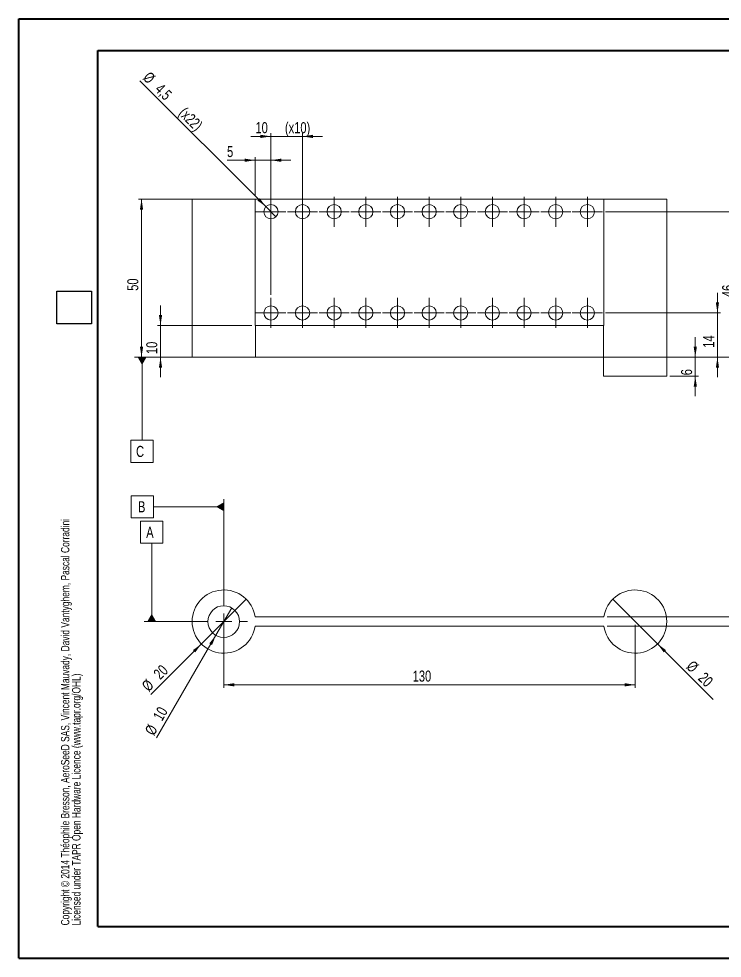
# Model space of a CAD drawing. Header units: millimetres. Extents: x 0 to 420, y 0 to 297.
# Drawn here: x 0.1 to 222.4, y 0.2 to 297.2 of the extents above; entities that cross this region are included whole.
import ezdxf

# ---------------------------------------------------------------- set-up
doc = ezdxf.new("R2010")
doc.units = ezdxf.units.MM
doc.styles.add('SLDTEXTSTYLE0', font='TXT', dxfattribs={"width": 0.75})
doc.dimstyles.new('SLDDIMSTYLE0', dxfattribs={"dimtxt": 3.5, "dimasz": 3.302, "dimexe": 0, "dimexo": 0.0625, "dimgap": 0.875, "dimtad": 1, "dimrnd": 1e-09, "dimzin": 12, "dimdsep": 46, "dimtxsty": 'SLDTEXTSTYLE0', "dimsah": 1, "dimcen": 0.09, "dimadec": 0, "dimazin": 3, "dimtfac": 1, "dimtmove": 0, "dimatfit": 0, "dimfxl": 1, "dimfrac": 2, "dimtolj": 1, "dimtzin": 12, "dimarcsym": 0})
doc.dimstyles.new('SLDDIMSTYLE1', dxfattribs={"dimtxt": 3.5, "dimasz": 3.302, "dimexe": 0, "dimexo": 0.0625, "dimgap": 0.875, "dimtad": 1, "dimrnd": 1e-09, "dimzin": 12, "dimdsep": 46, "dimtxsty": 'SLDTEXTSTYLE0', "dimblk1": 'NONE', "dimsah": 1, "dimcen": 0, "dimadec": 0, "dimazin": 3, "dimtfac": 1, "dimtmove": 0, "dimatfit": 3, "dimldrblk": 'NONE', "dimfxl": 1, "dimfrac": 2, "dimtolj": 1, "dimtzin": 12, "dimarcsym": 0})
doc.dimstyles.new('SLDDIMSTYLE2', dxfattribs={"dimtxt": 3.5, "dimasz": 3.302, "dimexe": 0, "dimexo": 0.0625, "dimgap": 0.875, "dimtad": 1, "dimrnd": 1e-09, "dimzin": 12, "dimdsep": 46, "dimtxsty": 'SLDTEXTSTYLE0', "dimsah": 1, "dimcen": 0.09, "dimadec": 0, "dimazin": 3, "dimtfac": 1, "dimtofl": 0, "dimtmove": 0, "dimatfit": 3, "dimfxl": 1, "dimfrac": 2, "dimtolj": 1, "dimtzin": 12, "dimarcsym": 0})
doc.dimstyles.new('SLDDIMSTYLE3', dxfattribs={"dimtxt": 3.5, "dimasz": 3.302, "dimexe": 0, "dimexo": 0.0625, "dimgap": 0.875, "dimtad": 1, "dimrnd": 1e-09, "dimzin": 12, "dimdsep": 46, "dimtxsty": 'SLDTEXTSTYLE0', "dimblk1": 'NONE', "dimsah": 1, "dimcen": 0, "dimadec": 0, "dimazin": 3, "dimtfac": 1, "dimtmove": 0, "dimatfit": 3, "dimldrblk": 'NONE', "dimfxl": 1, "dimfrac": 2, "dimtolj": 1, "dimtzin": 12, "dimarcsym": 0})
doc.dimstyles.new('SLDDIMSTYLE4', dxfattribs={"dimtxt": 3.5, "dimasz": 3.302, "dimexe": 0, "dimexo": 0.0625, "dimgap": 0.875, "dimtad": 1, "dimrnd": 1e-09, "dimzin": 12, "dimdsep": 46, "dimtxsty": 'SLDTEXTSTYLE0', "dimblk1": 'NONE', "dimsah": 1, "dimcen": 0, "dimadec": 0, "dimazin": 3, "dimtfac": 1, "dimtmove": 0, "dimatfit": 3, "dimldrblk": 'NONE', "dimfxl": 1, "dimfrac": 2, "dimtolj": 1, "dimtzin": 12, "dimarcsym": 0})
picture_1 = doc.add_image_def('image1.bmp', size_in_pixel=(400, 420))

# ---------------------------------------------------------------- blocks, each defined once
blk = doc.blocks.new('SW_NOTE_0')
at = {"color": 0, "linetype": 'Continuous', "lineweight": 0, "char_height": 2.6458, "attachment_point": 1, "rotation": 90, "style": 'SLDTEXTSTYLE0'}
for s, insert in [('Copyright © 2014 Théophile Bresson, AeroSeeD SAS, Vincent Mauvady, David Vantyghem, Pascal Corradini', (-3.41, 0)), ('Licensed under TAPR Open Hardware Licence (www.tapr.org/OHL)', (0.12, 0))]:
    blk.add_mtext(s, dxfattribs=dict(at, insert=insert))
blk = doc.blocks.new('*D4')
at = {"color": 7, "linetype": 'Continuous', "lineweight": 0}
for p, q in [((74.75, 252.49), (65.89, 252.49)), ((74.75, 241.23), (74.75, 253.49)), ((74.75, 252.49), (79.75, 252.49)), ((79.75, 209.98), (79.75, 253.49)), ((79.75, 252.49), (86.1, 252.49))]:
    blk.add_line(p, q, dxfattribs=at)
for points in [[(74.75, 252.49), (71.45, 253), (71.45, 251.99)], [(79.75, 252.49), (83.05, 251.99), (83.05, 253)]]:
    blk.add_solid(points, dxfattribs=at)
at = {"color": 7, "linetype": 'Continuous', "lineweight": 0, "insert": (65.89, 257, 0.1), "char_height": 3.5, "attachment_point": 1, "style": 'SLDTEXTSTYLE0'}
blk.add_mtext('5', dxfattribs=at)
blk = doc.blocks.new('*D5')
at = {"color": 7, "linetype": 'Continuous', "lineweight": 0}
for p, q in [((79.75, 260.03), (73.4, 260.03)), ((79.75, 241.98), (79.75, 261.03)), ((79.75, 260.03), (89.75, 260.03)), ((89.75, 205.23), (89.75, 261.03)), ((89.75, 260.03), (96.1, 260.03))]:
    blk.add_line(p, q, dxfattribs=at)
for points in [[(79.75, 260.03), (76.45, 260.54), (76.45, 259.52)], [(89.75, 260.03), (93.05, 259.52), (93.05, 260.54)]]:
    blk.add_solid(points, dxfattribs=at)
at = {"color": 7, "linetype": 'Continuous', "lineweight": 0, "char_height": 3.5, "attachment_point": 1, "style": 'SLDTEXTSTYLE0'}
for s, insert in [('10', (74.87, 264.54, 0.1)), ('(x10)', (84.19, 264.54, 0.1))]:
    blk.add_mtext(s, dxfattribs=dict(at, insert=insert))
blk = doc.blocks.new('*D7')
at = {"color": 7, "linetype": 'Continuous', "lineweight": 0}
for q in [(38.36, 277.62), (81.34, 234.64)]:
    blk.add_line((78.16, 237.82), q, dxfattribs=at)
blk.add_solid([(78.16, 237.82), (76.19, 240.51), (75.47, 239.79)], dxfattribs=at)
at = {"color": 7, "linetype": 'Continuous', "lineweight": 0, "char_height": 3.5, "attachment_point": 1, "rotation": 315, "style": 'SLDTEXTSTYLE0'}
for s, insert in [('%%c', (41.55, 280.8, 0.1)), ('4,5', (45.32, 277.11, 0.1)), ('(x22)', (52.83, 269.6, 0.1))]:
    blk.add_mtext(s, dxfattribs=dict(at, insert=insert))
blk = doc.blocks.new('_NONE')
blk = doc.blocks.new('*D8')
at = {"color": 7, "linetype": 'Continuous', "lineweight": 0}
for p, q in [((58.87, 240.23), (37.87, 240.23)), ((38.87, 190.23), (38.87, 240.23)), ((53.87, 190.23), (37.87, 190.23))]:
    blk.add_line(p, q, dxfattribs=at)
for points in [[(38.87, 240.23), (38.36, 236.92), (39.37, 236.92)], [(38.87, 190.23), (39.37, 193.53), (38.36, 193.53)]]:
    blk.add_solid(points, dxfattribs=at)
at = {"color": 7, "linetype": 'Continuous', "lineweight": 0, "insert": (34.35, 211.22, 0.1), "char_height": 3.5, "attachment_point": 1, "rotation": 90, "style": 'SLDTEXTSTYLE0'}
blk.add_mtext('50', dxfattribs=at)
blk = doc.blocks.new('*D9')
at = {"color": 7, "linetype": 'Continuous', "lineweight": 0}
for p, q in [((44.87, 200.23), (44.87, 206.58)), ((73.75, 200.23), (43.87, 200.23)), ((44.87, 190.23), (44.87, 200.23)), ((53.87, 190.23), (43.87, 190.23)), ((44.87, 190.23), (44.87, 183.88))]:
    blk.add_line(p, q, dxfattribs=at)
for points in [[(44.87, 200.23), (45.37, 203.53), (44.36, 203.53)], [(44.87, 190.23), (44.36, 186.92), (45.37, 186.92)]]:
    blk.add_solid(points, dxfattribs=at)
at = {"color": 7, "linetype": 'Continuous', "lineweight": 0, "insert": (40.35, 191.22, 0.1), "char_height": 3.5, "attachment_point": 1, "rotation": 90, "style": 'SLDTEXTSTYLE0'}
blk.add_mtext('10', dxfattribs=at)
blk = doc.blocks.new('*D10')
at = {"color": 7, "linetype": 'Continuous', "lineweight": 0}
for p, q in [((213.87, 190.23), (213.87, 196.58)), ((70.87, 190.23), (214.87, 190.23)), ((213.87, 190.23), (213.87, 184.23)), ((205.87, 184.23), (214.87, 184.23)), ((213.87, 184.23), (213.87, 177.88))]:
    blk.add_line(p, q, dxfattribs=at)
for points in [[(213.87, 190.23), (214.37, 193.53), (213.36, 193.53)], [(213.87, 184.23), (213.36, 180.92), (214.37, 180.92)]]:
    blk.add_solid(points, dxfattribs=at)
at = {"color": 7, "linetype": 'Continuous', "lineweight": 0, "insert": (209.35, 184.51, 0.1), "char_height": 3.5, "attachment_point": 1, "rotation": 90, "style": 'SLDTEXTSTYLE0'}
blk.add_mtext('6', dxfattribs=at)
blk = doc.blocks.new('*D11')
at = {"color": 7, "linetype": 'Continuous', "lineweight": 0}
for p, q in [((220.87, 204.23), (220.87, 210.58)), ((185.5, 204.23), (221.87, 204.23)), ((220.87, 190.23), (220.87, 204.23)), ((75.87, 190.23), (221.87, 190.23)), ((220.87, 190.23), (220.87, 183.88))]:
    blk.add_line(p, q, dxfattribs=at)
for points in [[(220.87, 204.23), (221.37, 207.53), (220.36, 207.53)], [(220.87, 190.23), (220.36, 186.92), (221.37, 186.92)]]:
    blk.add_solid(points, dxfattribs=at)
at = {"color": 7, "linetype": 'Continuous', "lineweight": 0, "insert": (216.35, 193.22, 0.1), "char_height": 3.5, "attachment_point": 1, "rotation": 90, "style": 'SLDTEXTSTYLE0'}
blk.add_mtext('14', dxfattribs=at)
blk = doc.blocks.new('*D12')
at = {"color": 7, "linetype": 'Continuous', "lineweight": 0}
for p, q in [((185.5, 236.23), (227.87, 236.23)), ((226.87, 190.23), (226.87, 236.23)), ((75.87, 190.23), (227.87, 190.23))]:
    blk.add_line(p, q, dxfattribs=at)
for points in [[(226.87, 236.23), (226.36, 232.92), (227.37, 232.92)], [(226.87, 190.23), (227.37, 193.53), (226.36, 193.53)]]:
    blk.add_solid(points, dxfattribs=at)
at = {"color": 7, "linetype": 'Continuous', "lineweight": 0, "insert": (222.35, 209.22, 0.1), "char_height": 3.5, "attachment_point": 1, "rotation": 90, "style": 'SLDTEXTSTYLE0'}
blk.add_mtext('46', dxfattribs=at)
blk = doc.blocks.new('SW_CENTERMARKSYMBOL_0')
at = {"color": 0, "linetype": 'Continuous', "lineweight": 0}
for p, q in [((0, 2.5), (0, 4.75)), ((-2.5, 0), (-4.75, 0)), ((0, 0), (-2.5, 0)), ((0, 0), (0, 2.5)), ((0, 0), (0, -2.5)), ((0, 0), (2.5, 0)), ((2.5, 0), (4.75, 0)), ((0, -2.5), (0, -4.75))]:
    blk.add_line(p, q, dxfattribs=at)
blk = doc.blocks.new('SW_CENTERMARKSYMBOL_1')
at = {"color": 0, "linetype": 'Continuous', "lineweight": 0}
for p, q in [((0, 2.5), (0, 4.75)), ((-2.5, 0), (-4.75, 0)), ((0, 0), (-2.5, 0)), ((0, 0), (0, 2.5)), ((0, 0), (0, -2.5)), ((0, 0), (2.5, 0)), ((2.5, 0), (4.75, 0)), ((0, -2.5), (0, -4.75))]:
    blk.add_line(p, q, dxfattribs=at)
blk = doc.blocks.new('SW_CENTERMARKSYMBOL_2')
at = {"color": 0, "linetype": 'Continuous', "lineweight": 0}
for p, q in [((0, 2.5), (0, 4.75)), ((-2.5, 0), (-4.75, 0)), ((0, 0), (-2.5, 0)), ((0, 0), (0, 2.5)), ((0, 0), (0, -2.5)), ((0, 0), (2.5, 0)), ((2.5, 0), (4.75, 0)), ((0, -2.5), (0, -4.75))]:
    blk.add_line(p, q, dxfattribs=at)
blk = doc.blocks.new('SW_CENTERMARKSYMBOL_3')
at = {"color": 0, "linetype": 'Continuous', "lineweight": 0}
for p, q in [((0, 2.5), (0, 4.75)), ((-2.5, 0), (-4.75, 0)), ((0, 0), (-2.5, 0)), ((0, 0), (0, 2.5)), ((0, 0), (0, -2.5)), ((0, 0), (2.5, 0)), ((2.5, 0), (4.75, 0)), ((0, -2.5), (0, -4.75))]:
    blk.add_line(p, q, dxfattribs=at)
blk = doc.blocks.new('SW_CENTERMARKSYMBOL_4')
at = {"color": 0, "linetype": 'Continuous', "lineweight": 0}
for p, q in [((0, 2.5), (0, 4.75)), ((-2.5, 0), (-4.75, 0)), ((0, 0), (-2.5, 0)), ((0, 0), (0, 2.5)), ((0, 0), (0, -2.5)), ((0, 0), (2.5, 0)), ((2.5, 0), (4.75, 0)), ((0, -2.5), (0, -4.75))]:
    blk.add_line(p, q, dxfattribs=at)
blk = doc.blocks.new('SW_CENTERMARKSYMBOL_5')
at = {"color": 0, "linetype": 'Continuous', "lineweight": 0}
for p, q in [((0, 2.5), (0, 4.75)), ((-2.5, 0), (-4.75, 0)), ((0, 0), (-2.5, 0)), ((0, 0), (0, 2.5)), ((0, 0), (0, -2.5)), ((0, 0), (2.5, 0)), ((2.5, 0), (4.75, 0)), ((0, -2.5), (0, -4.75))]:
    blk.add_line(p, q, dxfattribs=at)
blk = doc.blocks.new('SW_CENTERMARKSYMBOL_6')
at = {"color": 0, "linetype": 'Continuous', "lineweight": 0}
for p, q in [((0, 2.5), (0, 4.75)), ((-2.5, 0), (-4.75, 0)), ((0, 0), (-2.5, 0)), ((0, 0), (0, 2.5)), ((0, 0), (0, -2.5)), ((0, 0), (2.5, 0)), ((2.5, 0), (4.75, 0)), ((0, -2.5), (0, -4.75))]:
    blk.add_line(p, q, dxfattribs=at)
blk = doc.blocks.new('SW_CENTERMARKSYMBOL_7')
at = {"color": 0, "linetype": 'Continuous', "lineweight": 0}
for p, q in [((0, 2.5), (0, 4.75)), ((-2.5, 0), (-4.75, 0)), ((0, 0), (-2.5, 0)), ((0, 0), (0, 2.5)), ((0, 0), (0, -2.5)), ((0, 0), (2.5, 0)), ((2.5, 0), (4.75, 0)), ((0, -2.5), (0, -4.75))]:
    blk.add_line(p, q, dxfattribs=at)
blk = doc.blocks.new('SW_CENTERMARKSYMBOL_8')
at = {"color": 0, "linetype": 'Continuous', "lineweight": 0}
for p, q in [((0, 2.5), (0, 4.75)), ((-2.5, 0), (-4.75, 0)), ((0, 0), (-2.5, 0)), ((0, 0), (0, 2.5)), ((0, 0), (0, -2.5)), ((0, 0), (2.5, 0)), ((2.5, 0), (4.75, 0)), ((0, -2.5), (0, -4.75))]:
    blk.add_line(p, q, dxfattribs=at)
blk = doc.blocks.new('SW_CENTERMARKSYMBOL_9')
at = {"color": 0, "linetype": 'Continuous', "lineweight": 0}
for p, q in [((0, 2.5), (0, 4.75)), ((-2.5, 0), (-4.75, 0)), ((0, 0), (-2.5, 0)), ((0, 0), (0, 2.5)), ((0, 0), (0, -2.5)), ((0, 0), (2.5, 0)), ((2.5, 0), (4.75, 0)), ((0, -2.5), (0, -4.75))]:
    blk.add_line(p, q, dxfattribs=at)
blk = doc.blocks.new('SW_CENTERMARKSYMBOL_10')
at = {"color": 0, "linetype": 'Continuous', "lineweight": 0}
for p, q in [((0, 2.5), (0, 4.75)), ((-2.5, 0), (-4.75, 0)), ((0, 0), (-2.5, 0)), ((0, 0), (0, 2.5)), ((0, 0), (0, -2.5)), ((0, 0), (2.5, 0)), ((2.5, 0), (4.75, 0)), ((0, -2.5), (0, -4.75))]:
    blk.add_line(p, q, dxfattribs=at)
blk = doc.blocks.new('SW_CENTERMARKSYMBOL_11')
at = {"color": 0, "linetype": 'Continuous', "lineweight": 0}
for p, q in [((0, 2.5), (0, 4.75)), ((-2.5, 0), (-4.75, 0)), ((0, 0), (-2.5, 0)), ((0, 0), (0, 2.5)), ((0, 0), (0, -2.5)), ((0, 0), (2.5, 0)), ((2.5, 0), (4.75, 0)), ((0, -2.5), (0, -4.75))]:
    blk.add_line(p, q, dxfattribs=at)
blk = doc.blocks.new('SW_CENTERMARKSYMBOL_12')
at = {"color": 0, "linetype": 'Continuous', "lineweight": 0}
for p, q in [((0, 2.5), (0, 4.75)), ((-2.5, 0), (-4.75, 0)), ((0, 0), (-2.5, 0)), ((0, 0), (0, 2.5)), ((0, 0), (0, -2.5)), ((0, 0), (2.5, 0)), ((2.5, 0), (4.75, 0)), ((0, -2.5), (0, -4.75))]:
    blk.add_line(p, q, dxfattribs=at)
blk = doc.blocks.new('SW_CENTERMARKSYMBOL_13')
at = {"color": 0, "linetype": 'Continuous', "lineweight": 0}
for p, q in [((0, 2.5), (0, 4.75)), ((-2.5, 0), (-4.75, 0)), ((0, 0), (-2.5, 0)), ((0, 0), (0, 2.5)), ((0, 0), (0, -2.5)), ((0, 0), (2.5, 0)), ((2.5, 0), (4.75, 0)), ((0, -2.5), (0, -4.75))]:
    blk.add_line(p, q, dxfattribs=at)
blk = doc.blocks.new('SW_CENTERMARKSYMBOL_14')
at = {"color": 0, "linetype": 'Continuous', "lineweight": 0}
for p, q in [((0, 2.5), (0, 4.75)), ((-2.5, 0), (-4.75, 0)), ((0, 0), (-2.5, 0)), ((0, 0), (0, 2.5)), ((0, 0), (0, -2.5)), ((0, 0), (2.5, 0)), ((2.5, 0), (4.75, 0)), ((0, -2.5), (0, -4.75))]:
    blk.add_line(p, q, dxfattribs=at)
blk = doc.blocks.new('SW_CENTERMARKSYMBOL_15')
at = {"color": 0, "linetype": 'Continuous', "lineweight": 0}
for p, q in [((0, 2.5), (0, 4.75)), ((-2.5, 0), (-4.75, 0)), ((0, 0), (-2.5, 0)), ((0, 0), (0, 2.5)), ((0, 0), (0, -2.5)), ((0, 0), (2.5, 0)), ((2.5, 0), (4.75, 0)), ((0, -2.5), (0, -4.75))]:
    blk.add_line(p, q, dxfattribs=at)
blk = doc.blocks.new('SW_CENTERMARKSYMBOL_16')
at = {"color": 0, "linetype": 'Continuous', "lineweight": 0}
for p, q in [((0, 2.5), (0, 4.75)), ((-2.5, 0), (-4.75, 0)), ((0, 0), (-2.5, 0)), ((0, 0), (0, 2.5)), ((0, 0), (0, -2.5)), ((0, 0), (2.5, 0)), ((2.5, 0), (4.75, 0)), ((0, -2.5), (0, -4.75))]:
    blk.add_line(p, q, dxfattribs=at)
blk = doc.blocks.new('SW_CENTERMARKSYMBOL_17')
at = {"color": 0, "linetype": 'Continuous', "lineweight": 0}
for p, q in [((0, 2.5), (0, 4.75)), ((-2.5, 0), (-4.75, 0)), ((0, 0), (-2.5, 0)), ((0, 0), (0, 2.5)), ((0, 0), (0, -2.5)), ((0, 0), (2.5, 0)), ((2.5, 0), (4.75, 0)), ((0, -2.5), (0, -4.75))]:
    blk.add_line(p, q, dxfattribs=at)
blk = doc.blocks.new('SW_CENTERMARKSYMBOL_18')
at = {"color": 0, "linetype": 'Continuous', "lineweight": 0}
for p, q in [((0, 2.5), (0, 4.75)), ((-2.5, 0), (-4.75, 0)), ((0, 0), (-2.5, 0)), ((0, 0), (0, 2.5)), ((0, 0), (0, -2.5)), ((0, 0), (2.5, 0)), ((2.5, 0), (4.75, 0)), ((0, -2.5), (0, -4.75))]:
    blk.add_line(p, q, dxfattribs=at)
blk = doc.blocks.new('SW_CENTERMARKSYMBOL_19')
at = {"color": 0, "linetype": 'Continuous', "lineweight": 0}
for p, q in [((0, 2.5), (0, 4.75)), ((-2.5, 0), (-4.75, 0)), ((0, 0), (-2.5, 0)), ((0, 0), (0, 2.5)), ((0, 0), (0, -2.5)), ((0, 0), (2.5, 0)), ((2.5, 0), (4.75, 0)), ((0, -2.5), (0, -4.75))]:
    blk.add_line(p, q, dxfattribs=at)
blk = doc.blocks.new('SW_CENTERMARKSYMBOL_20')
at = {"color": 0, "linetype": 'Continuous', "lineweight": 0}
for p, q in [((0, 2.5), (0, 4.75)), ((-2.5, 0), (-4.75, 0)), ((0, 0), (-2.5, 0)), ((0, 0), (0, 2.5)), ((0, 0), (0, -2.5)), ((0, 0), (2.5, 0)), ((2.5, 0), (4.75, 0)), ((0, -2.5), (0, -4.75))]:
    blk.add_line(p, q, dxfattribs=at)
blk = doc.blocks.new('SW_CENTERMARKSYMBOL_21')
at = {"color": 0, "linetype": 'Continuous', "lineweight": 0}
for p, q in [((0, 2.5), (0, 4.75)), ((-2.5, 0), (-4.75, 0)), ((0, 0), (-2.5, 0)), ((0, 0), (0, 2.5)), ((0, 0), (0, -2.5)), ((0, 0), (2.5, 0)), ((2.5, 0), (4.75, 0)), ((0, -2.5), (0, -4.75))]:
    blk.add_line(p, q, dxfattribs=at)
blk = doc.blocks.new('SW_DATUMTAG_0')
at = {"color": 0, "linetype": 'Continuous', "lineweight": 0}
for p, q in [((17.73, 32.55), (-0.5, 32.55)), ((1.9, 32.55), (1.9, 6.28)), ((-1.6, -0.72), (-1.6, 6.28)), ((-1.6, 6.28), (5.4, 6.28)), ((5.4, 6.28), (5.4, -0.72)), ((5.4, -0.72), (-1.6, -0.72))]:
    blk.add_line(p, q, dxfattribs=at)
blk.add_solid([(3.3, 32.55), (0.5, 32.55), (1.9, 30.1)], dxfattribs=at)
at = {"color": 0, "linetype": 'Continuous', "lineweight": 0, "insert": (0, 4.51), "char_height": 3.5, "attachment_point": 1, "style": 'SLDTEXTSTYLE0'}
blk.add_mtext('C', dxfattribs=at)
blk = doc.blocks.new('*D36')
at = {"color": 7, "linetype": 'Continuous', "lineweight": 0}
for q in [(71.94, 113.72), (41.8, 83.58)]:
    blk.add_line((57.79, 99.58), q, dxfattribs=at)
blk.add_solid([(57.79, 99.58), (55.1, 97.6), (55.82, 96.88)], dxfattribs=at)
at = {"color": 7, "linetype": 'Continuous', "lineweight": 0, "char_height": 3.5, "attachment_point": 1, "rotation": 45, "style": 'SLDTEXTSTYLE0'}
for s, insert in [('20', (42.31, 90.53, 3.1)), ('%%c', (38.62, 86.76, 3.1))]:
    blk.add_mtext(s, dxfattribs=dict(at, insert=insert))
blk = doc.blocks.new('*D37')
at = {"color": 7, "linetype": 'Continuous', "lineweight": 0}
for q in [(67.37, 110.98), (43.62, 69.85)]:
    blk.add_line((62.37, 102.32), q, dxfattribs=at)
blk.add_solid([(62.37, 102.32), (60.28, 99.71), (61.15, 99.21)], dxfattribs=at)
at = {"color": 7, "linetype": 'Continuous', "lineweight": 0, "char_height": 3.5, "attachment_point": 1, "rotation": 60, "style": 'SLDTEXTSTYLE0'}
for s, insert in [('10', (42.31, 76.7, 3.1)), ('%%c', (39.72, 72.1, 3.1))]:
    blk.add_mtext(s, dxfattribs=dict(at, insert=insert))
blk = doc.blocks.new('*D38')
at = {"color": 7, "linetype": 'Continuous', "lineweight": 0}
for q in [(187.79, 113.72), (219.47, 82.05)]:
    blk.add_line((201.94, 99.58), q, dxfattribs=at)
blk.add_solid([(201.94, 99.58), (203.91, 96.88), (204.63, 97.6)], dxfattribs=at)
at = {"color": 7, "linetype": 'Continuous', "lineweight": 0, "char_height": 3.5, "attachment_point": 1, "rotation": 315, "style": 'SLDTEXTSTYLE0'}
for s, insert in [('%%c', (213.25, 94.63, 3.1)), ('20', (217.02, 90.93, 3.1))]:
    blk.add_mtext(s, dxfattribs=dict(at, insert=insert))
blk = doc.blocks.new('*D39')
at = {"color": 7, "linetype": 'Continuous', "lineweight": 0}
for p, q in [((232.87, 108.15), (232.87, 124.34)), ((185.98, 108.15), (233.87, 108.15)), ((232.87, 108.15), (232.87, 105.15)), ((185.98, 105.15), (233.87, 105.15)), ((232.87, 105.15), (232.87, 98.8))]:
    blk.add_line(p, q, dxfattribs=at)
for points in [[(232.87, 108.15), (233.37, 111.45), (232.36, 111.45)], [(232.87, 105.15), (232.36, 101.85), (233.37, 101.85)]]:
    blk.add_solid(points, dxfattribs=at)
at = {"color": 7, "linetype": 'Continuous', "lineweight": 0, "insert": (228.35, 118.91, 3.1), "char_height": 3.5, "attachment_point": 1, "rotation": 90, "style": 'SLDTEXTSTYLE0'}
blk.add_mtext('3', dxfattribs=at)
blk = doc.blocks.new('*D40')
at = {"color": 7, "linetype": 'Continuous', "lineweight": 0}
for p, q in [((64.87, 105.65), (64.87, 85.65)), ((194.87, 105.65), (194.87, 85.65)), ((194.87, 86.65), (64.87, 86.65))]:
    blk.add_line(p, q, dxfattribs=at)
for points in [[(64.87, 86.65), (68.17, 86.14), (68.17, 87.16)], [(194.87, 86.65), (191.56, 87.16), (191.56, 86.14)]]:
    blk.add_solid(points, dxfattribs=at)
at = {"color": 7, "linetype": 'Continuous', "lineweight": 0, "insert": (124.56, 91.16, 3.1), "char_height": 3.5, "attachment_point": 1, "style": 'SLDTEXTSTYLE0'}
blk.add_mtext('130', dxfattribs=at)
blk = doc.blocks.new('SW_CENTERMARKSYMBOL_22')
at = {"color": 0, "linetype": 'Continuous', "lineweight": 0}
for p, q in [((0, 5), (0, 7.5)), ((-5, 0), (-7.5, 0)), ((0, 0), (-2.5, 0)), ((0, 0), (0, 2.5)), ((0, 0), (0, -2.5)), ((0, 0), (2.5, 0)), ((5, 0), (7.5, 0)), ((0, -5), (0, -7.5))]:
    blk.add_line(p, q, dxfattribs=at)
blk = doc.blocks.new('SW_DATUMTAG_1')
at = {"color": 0, "linetype": 'Continuous', "lineweight": 0}
for p, q in [((-1.77, -0.72), (-1.77, 6.28)), ((-1.77, 6.28), (5.23, 6.28)), ((5.23, 6.28), (5.23, -0.72)), ((5.23, -0.72), (-1.77, -0.72)), ((1.73, -25.45), (1.73, -0.72)), ((17.02, -25.45), (-0.67, -25.45))]:
    blk.add_line(p, q, dxfattribs=at)
blk.add_solid([(3.13, -25.45), (0.33, -25.45), (1.73, -23)], dxfattribs=at)
at = {"color": 0, "linetype": 'Continuous', "lineweight": 0, "insert": (0, 4.51, 3), "char_height": 3.5, "attachment_point": 1, "style": 'SLDTEXTSTYLE0'}
blk.add_mtext('A', dxfattribs=at)
blk = doc.blocks.new('SW_DATUMTAG_2')
at = {"color": 0, "linetype": 'Continuous', "lineweight": 0}
for p, q in [((-2.16, -0.72), (-2.16, 6.28)), ((-2.16, 6.28), (4.84, 6.28)), ((4.84, 6.28), (4.84, -0.72)), ((27.11, -26.02), (27.11, 5.18)), ((27.11, 2.78), (4.84, 2.78)), ((4.84, -0.72), (-2.16, -0.72))]:
    blk.add_line(p, q, dxfattribs=at)
blk.add_solid([(27.11, 1.38), (27.11, 4.18), (24.66, 2.78)], dxfattribs=at)
at = {"color": 0, "linetype": 'Continuous', "lineweight": 0, "insert": (0, 4.51, 3), "char_height": 3.5, "attachment_point": 1, "style": 'SLDTEXTSTYLE0'}
blk.add_mtext('B', dxfattribs=at)

msp = doc.modelspace()

# ---------------------------------------------------------------- linework, layer by layer
at = {"color": 7, "linetype": 'Continuous', "lineweight": 40}
for p, q in [((0.079, 0.215), (0.079, 297.215)), ((0.079, 297.215), (420.079, 297.215)), ((25.079, 10.215), (25.079, 287.215)), ((25.079, 287.215), (410.079, 287.215)), ((25.079, 10.215), (410.079, 10.215)), ((0.079, 0.215), (420.079, 0.215))]:
    msp.add_line(p, q, dxfattribs=at)
at = {"color": 7, "linetype": 'Continuous', "lineweight": 15}
for p, q in [((54.866, 240.227), (54.866, 190.227)), ((54.866, 240.227), (74.753, 240.227)), ((74.753, 240.227), (74.753, 200.227)), ((74.753, 240.227), (184.979, 240.227)), ((184.979, 240.227), (204.866, 240.227)), ((184.979, 200.227), (184.979, 240.227)), ((204.866, 184.227), (204.866, 240.227)), ((184.979, 200.227), (74.753, 200.227)), ((74.866, 190.227), (74.866, 200.227)), ((184.866, 200.227), (184.866, 184.227)), ((54.866, 190.227), (64.866, 190.227)), ((64.866, 190.227), (74.866, 190.227)), ((194.866, 184.227), (184.866, 184.227)), ((204.866, 184.227), (194.866, 184.227)), ((184.979, 108.15), (74.753, 108.15)), ((74.753, 105.15), (184.979, 105.15))]:
    msp.add_line(p, q, dxfattribs=at)
for centre, radius in [((79.753, 236.227), 2.25), ((89.753, 236.227), 2.25), ((99.753, 236.227), 2.25), ((109.753, 236.227), 2.25), ((119.753, 236.227), 2.25), ((129.753, 236.227), 2.25), ((139.753, 236.227), 2.25), ((149.753, 236.227), 2.25), ((159.753, 236.227), 2.25), ((169.753, 236.227), 2.25), ((179.753, 236.227), 2.25), ((79.753, 204.227), 2.25), ((89.753, 204.227), 2.25), ((99.753, 204.227), 2.25), ((109.753, 204.227), 2.25), ((119.753, 204.227), 2.25), ((129.753, 204.227), 2.25), ((139.753, 204.227), 2.25), ((149.753, 204.227), 2.25), ((159.753, 204.227), 2.25), ((169.753, 204.227), 2.25), ((179.753, 204.227), 2.25), ((64.866, 106.65), 5)]:
    msp.add_circle(centre, radius, dxfattribs=at)
for centre, start, end in [((64.866, 106.65), 8.62693, 351.37307), ((194.866, 106.65), 188.62693, 171.37307)]:
    msp.add_arc(centre, 10, start, end, dxfattribs=at)

# ---------------------------------------------------------------- block references
at = {"color": 7, "linetype": 'Continuous', "lineweight": 0}
for name, p in [('SW_CENTERMARKSYMBOL_21', (79.753, 236.227)), ('SW_CENTERMARKSYMBOL_20', (89.753, 236.227)), ('SW_CENTERMARKSYMBOL_19', (99.753, 236.227)), ('SW_CENTERMARKSYMBOL_18', (109.753, 236.227)), ('SW_CENTERMARKSYMBOL_17', (119.753, 236.227)), ('SW_CENTERMARKSYMBOL_16', (129.753, 236.227)), ('SW_CENTERMARKSYMBOL_15', (139.753, 236.227)), ('SW_CENTERMARKSYMBOL_14', (149.753, 236.227)), ('SW_CENTERMARKSYMBOL_13', (159.753, 236.227)), ('SW_CENTERMARKSYMBOL_12', (169.753, 236.227)), ('SW_CENTERMARKSYMBOL_11', (179.753, 236.227)), ('SW_CENTERMARKSYMBOL_10', (79.753, 204.227)), ('SW_CENTERMARKSYMBOL_9', (89.753, 204.227)), ('SW_CENTERMARKSYMBOL_8', (99.753, 204.227)), ('SW_CENTERMARKSYMBOL_7', (109.753, 204.227)), ('SW_CENTERMARKSYMBOL_0', (119.753, 204.227)), ('SW_CENTERMARKSYMBOL_1', (129.753, 204.227)), ('SW_CENTERMARKSYMBOL_6', (139.753, 204.227)), ('SW_CENTERMARKSYMBOL_2', (149.753, 204.227)), ('SW_CENTERMARKSYMBOL_5', (159.753, 204.227)), ('SW_CENTERMARKSYMBOL_3', (169.753, 204.227)), ('SW_CENTERMARKSYMBOL_4', (179.753, 204.227)), ('SW_DATUMTAG_0', (37.136, 157.678)), ('SW_DATUMTAG_2', (37.759, 140.169)), ('SW_NOTE_0', (16.815, 10.584)), ('SW_DATUMTAG_1', (40.345, 132.101)), ('SW_CENTERMARKSYMBOL_22', (64.866, 106.65))]:
    msp.add_blockref(name, p, dxfattribs=at)

# ---------------------------------------------------------------- dimensions: what is measured, and where the dimension line sits
dim = msp.add_diameter_dim_2p(p1=(81.344, 234.636), p2=(78.162, 237.818), text='<> (x22)', dimstyle='SLDDIMSTYLE1', dxfattribs=at)
dim.commit()
dim.dimension.update_dxf_attribs({"geometry": '*D7', "text_midpoint": (47.753, 268.227), "dimtype": 163})
dim = msp.add_linear_dim(base=(89.753, 260.033), p1=(79.753, 240.977), p2=(89.753, 204.227), text='<> (x10)', dimstyle='SLDDIMSTYLE0', dxfattribs=at)
dim.commit()
dim.dimension.update_dxf_attribs({"geometry": '*D5', "text_midpoint": (84.948, 260.033), "dimtype": 160})
for base, p1, p2, dimstyle, picture, middle in [((79.753, 252.493), (74.753, 240.227), (79.753, 208.977), 'SLDDIMSTYLE0', '*D4', (68.606, 252.493)), ((64.866, 86.65), (194.866, 106.65), (64.866, 106.65), 'SLDDIMSTYLE2', '*D40', (129.866, 86.65))]:
    dim = msp.add_linear_dim(base=base, p1=p1, p2=p2, dimstyle=dimstyle, dxfattribs=at)
    dim.commit()
    dim.dimension.update_dxf_attribs({"geometry": picture, "text_midpoint": middle, "dimtype": 160})
for base, p1, p2, dimstyle, picture, middle in [((38.866, 240.227), (54.866, 190.227), (59.866, 240.227), 'SLDDIMSTYLE2', '*D8', (38.866, 215.227)), ((226.866, 236.227), (74.866, 190.227), (184.503, 236.227), 'SLDDIMSTYLE2', '*D12', (226.866, 213.227)), ((220.866, 204.227), (74.866, 190.227), (184.503, 204.227), 'SLDDIMSTYLE0', '*D11', (220.866, 197.227)), ((44.866, 200.227), (54.866, 190.227), (74.753, 200.227), 'SLDDIMSTYLE0', '*D9', (44.866, 195.227)), ((213.866, 184.227), (69.866, 190.227), (204.866, 184.227), 'SLDDIMSTYLE0', '*D10', (213.866, 187.227)), ((232.866, 105.15), (184.979, 108.15), (184.979, 105.15), 'SLDDIMSTYLE0', '*D39', (232.866, 121.624))]:
    dim = msp.add_linear_dim(base=base, p1=p1, p2=p2, angle=90, dimstyle=dimstyle, dxfattribs=at)
    dim.commit()
    dim.dimension.update_dxf_attribs({"geometry": picture, "text_midpoint": middle, "dimtype": 160})
for p1, p2, dimstyle, picture, middle in [((71.937, 113.721), (57.795, 99.579), 'SLDDIMSTYLE3', '*D36', (46.391, 88.174)), ((187.795, 113.721), (201.937, 99.579), 'SLDDIMSTYLE3', '*D38', (214.866, 86.65)), ((67.366, 110.98), (62.366, 102.319), 'SLDDIMSTYLE4', '*D37', (46.891, 75.516))]:
    dim = msp.add_diameter_dim_2p(p1=p1, p2=p2, dimstyle=dimstyle, dxfattribs=at)
    dim.commit()
    dim.dimension.update_dxf_attribs({"geometry": picture, "text_midpoint": middle, "dimtype": 163})

# ---------------------------------------------------------------- pictures from other files: only their frames are drawn
image = msp.add_image(picture_1, insert=(23.003, 200.729), size_in_units=(10.39, 10.91), rotation=90)
image.dxf.flags = 7

doc.saveas('drawing.dxf')
